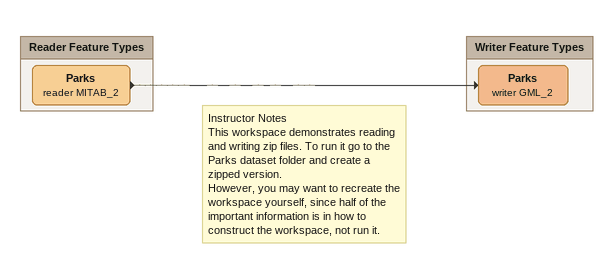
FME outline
Note: Instructor Notes / This workspace demonstrates reading and writing zip files. To run it go to the Parks dataset folder and create a zipped version. / However, you may want to recreate the workspace yourself, since half of the important information is in how to construct the workspace, not run it.

Bookmark: Reader Feature Types
Parks (reader MITAB_2)
    -> Parks (writer GML_2)

Bookmark: Writer Feature Types
Parks (writer GML_2)
